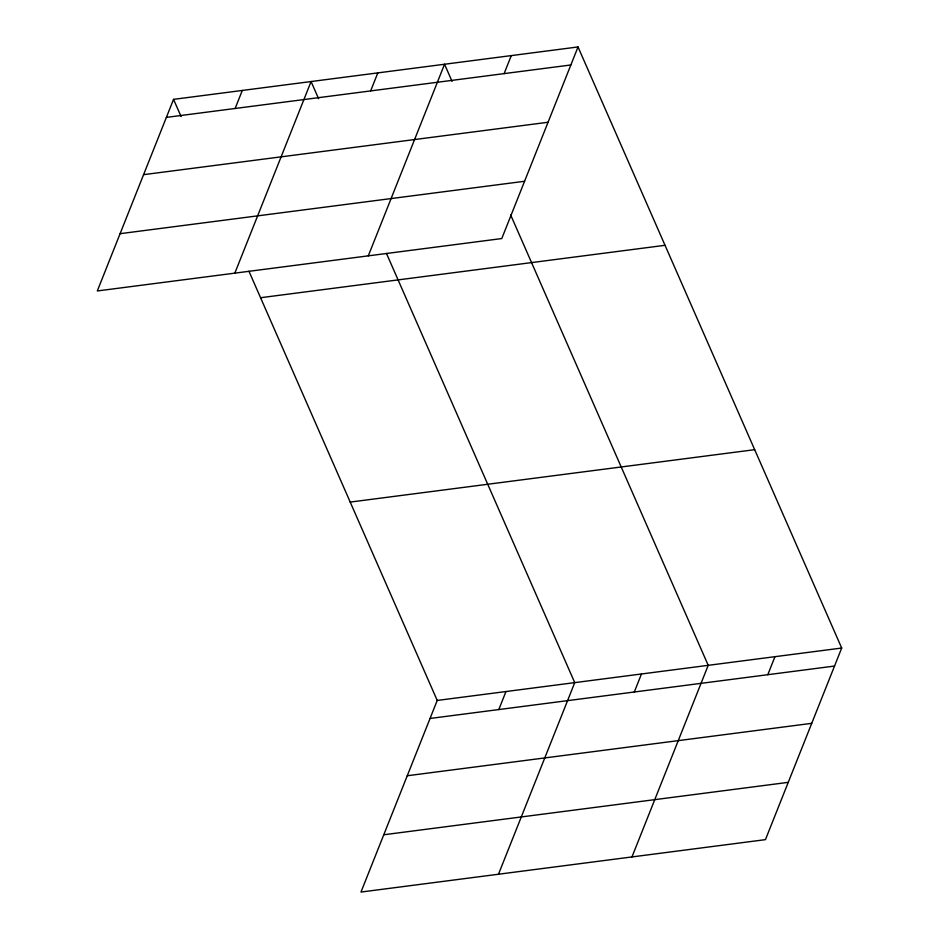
<?xml version="1.0" encoding="UTF-8"?>
<svg xmlns="http://www.w3.org/2000/svg" width="939" height="939" viewBox="0 0 939 939"><rect width="100%" height="100%" fill="white"/><g stroke="black" fill="none" stroke-linecap="round" stroke-linejoin="round"><path stroke-width="1.41" d="M173.551 99.358L97.304 290.961L501.778 238.553L578.025 46.95L173.551 99.358L181.098 116.553M235.137 108.478L242.309 90.449M234.832 273.143L311.079 81.54L318.614 98.736M370.647 90.919L377.818 72.89M368.299 255.854L444.546 64.251L452.093 81.435M504.114 73.618L511.286 55.601M248.964 271.277L437.222 700.447L360.975 892.05L765.449 839.642L841.696 648.039L578.025 46.95M498.809 709.555L505.98 691.538M498.492 874.232L574.738 682.63L386.481 253.448M634.306 691.996L641.478 673.979M631.97 856.931L708.217 665.328L510.675 214.996M767.785 674.707L774.957 656.678M166.379 117.387L570.853 64.967M143.585 174.666L548.059 122.258M120.098 233.682L524.572 181.274M260.561 297.722L665.035 245.302M350.212 502.083L754.686 449.675M437.222 700.447L841.696 648.039M430.05 718.464L834.525 666.056M407.256 775.755L811.73 723.335M383.769 834.771L788.244 782.351"/></g></svg>
